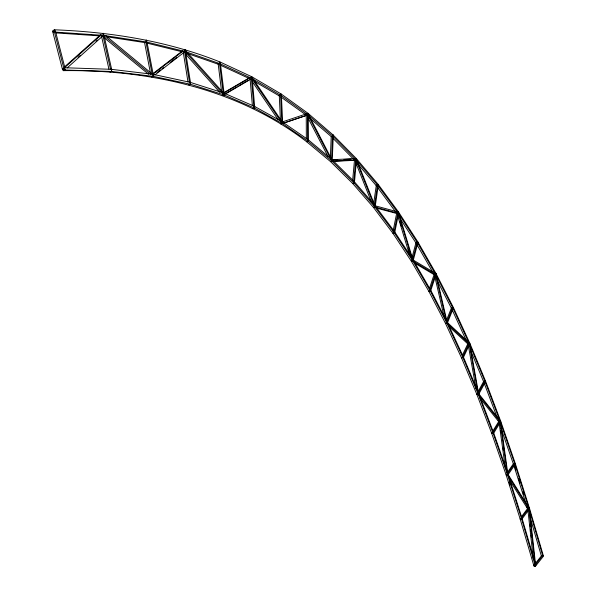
<?xml version="1.0" encoding="UTF-8"?>
<svg xmlns="http://www.w3.org/2000/svg" width="596" height="596" viewBox="0 0 596 596"><rect width="100%" height="100%" fill="white"/><g stroke="black" fill="none" stroke-linecap="round" stroke-linejoin="round"><path stroke-width="0.89" d="M331.979 161.129L332.002 159.594L308.162 139.695L282.377 121.897L254.373 106.304L254.485 108.062L282.459 123.581L308.169 141.289L331.979 161.129L356.311 159.981L355.983 158.603L331.696 159.683L332.032 161.106L330.475 161.561L306.597 141.714L308.132 141.259L308.162 139.695L308.169 141.289L306.642 141.744C237.648 88.67 148.866 69.501 63.213 70.656L62.662 68.384M447.015 323.39L447.037 322.22L469.462 342.983L469.454 344.13L447.015 323.39L445.845 323.635M330.385 156.748L331.227 136.596M354.143 183.032L354.225 181.594L332.039 159.631L331.935 161.091L354.143 183.032L352.661 183.441L330.43 161.523L331.935 161.091M352.638 180.461L354.486 160.175M478.342 394.455L478.446 393.39L500.387 420.932L500.29 421.99L478.342 394.455L477.18 394.671M374.877 206.976L375.026 205.635L354.27 181.638L354.099 182.994L374.877 206.976L398.426 213.338L398.225 212.027L374.728 205.665L374.936 207.013L373.416 207.363L352.616 183.397L354.099 182.994M398.344 213.256L377.916 185.55L378.132 184.335L377.953 185.602L356.185 159.922L356.348 158.596L378.095 184.283L398.545 212.042L398.344 213.256L396.914 213.629L377.573 187.442M373.662 203.571L376.367 184.887M507.568 474.975L507.74 473.991L529.226 508.12L529.077 509.103L507.568 474.975L506.414 475.154M374.839 206.931L375.063 205.68L394.589 231.71L394.381 232.954L412.805 260.966L411.374 261.309L392.898 233.267L373.379 207.319L374.839 206.931L394.381 232.954L392.935 233.319L394.343 232.902L394.619 231.755L413.065 259.819L412.805 260.966M393.025 231.322L396.645 213.435M398.307 213.212L398.575 212.094L417.803 241.805L417.558 242.922L398.307 213.212L396.876 213.577M412.007 257.658L416.097 242.207M430.297 291.057L430.595 289.999L413.095 259.871L412.775 260.914L430.297 291.057L428.852 291.325L445.57 323.561M435.721 274.577L436.011 273.549L417.833 241.857L417.528 242.87L435.721 274.577L452.96 308.244L453.288 307.312L436.041 273.601L435.691 274.525L434.29 274.853M429.448 288.591L434.313 273.869M446.978 323.263L447.313 322.294L430.625 290.051L430.267 291.004L446.978 323.263L445.54 323.509L461.55 357.935M446.598 320.037L451.604 307.543M469.395 343.959L469.752 343.102L453.318 307.357L452.938 308.199L469.395 343.959L468.009 344.242M462.95 357.652L463.315 356.766L447.335 322.347L446.948 323.211L462.95 357.652L461.527 357.883L476.919 394.567L478.312 394.306L478.722 393.539L493.57 432.577L493.153 433.322L491.752 433.515L506.168 475.027L520.196 519.101L533.919 565.932L535.312 565.76L535.759 565.15L522.036 518.297L520.189 519.064L520.643 518.453M462.369 355.32L468.076 343.259M469.372 343.914L469.775 343.147L485.509 381L485.122 381.783L469.372 343.914L467.994 344.197M477.865 392.026L483.84 381.09M498.219 420.307L498.882 422.043L499.284 421.32M492.356 431.839L498.994 421.111M507.554 474.811L507.986 474.118L493.585 432.614L493.138 433.277L507.554 474.811L506.168 475.027L508.001 474.155L522.029 518.259L521.582 518.907L535.312 565.76M498.867 422.005L499.299 421.365M491.752 433.515L492.199 432.86L491.767 433.56L476.897 394.515L478.29 394.254L478.707 393.494L463.338 356.818L462.928 357.6L478.312 394.306L493.153 433.322M507.352 472.568L513.633 463.435M533.919 565.932L534.374 565.321M521.425 516.754L527.84 508.202M534.098 565.023L534.433 566.2L535.588 566.058L543.157 556.575L542.829 555.412L541.69 555.561L534.642 564.345M542.829 555.412L535.253 564.881L535.588 566.058M520.189 519.064L520.651 518.49M78.054 57.35L80.125 55.495M95.993 41.288L97.371 40.051M67.139 67.937L103.659 35.201L102.773 33.547M64.688 66.759L100.627 34.687M101.387 34.777L64.115 68.071L65.068 69.792M156.964 72.719L160.607 69.903M162.06 68.778L163.52 67.653M170.076 62.587L176.632 57.521M154.736 75.051L185.296 51.412M152.516 74.56L183.121 50.98M152.554 73.919L182.473 50.891M412.566 260.579L413.065 260.266L398.582 212.549L398.068 212.817L412.566 260.579L411.374 260.869M225.891 93.363L237.104 86.807M238.705 85.869L248.316 80.251M223.686 92.76L249.344 77.83M107.34 36.87L144.947 42.614L146.646 42.018L146.214 39.954L146.609 42.011L185.252 51.569L220.162 63.809L219.931 61.947L251.78 76.742L251.974 78.53L220.125 63.787L219.894 61.932C167.387 40.901 110.96 32.02 54.661 29.8L52.865 30.47L53.416 32.743M55.398 31.014L52.679 31.528L62.483 69.471L63.697 69.464M62.483 69.471L63.988 68.935L54.176 30.977M63.213 70.656L65.016 70.015L111.765 71.475L153.261 76.355L152.822 74.291L111.273 69.307L111.728 71.468L109.977 72.079M151.518 76.929L153.261 76.355M283.77 123.037L306.858 115.244M252.898 108.561L254.529 108.085L254.336 106.282L223.776 93.05L190.124 82.308L190.4 84.267L224.007 94.928L254.529 108.085M280.858 124.028L282.459 123.581L282.377 121.897L282.459 123.581M446.769 322.883L447.283 322.727L436.011 274.033L435.49 274.153L446.769 322.883L445.592 323.136M332.754 138.093L354.762 160.376L356.185 159.922M354.762 160.376L356.311 159.981M412.775 260.914L411.344 261.257L428.882 291.377M411.665 261.339L412.857 261.055L435.795 274.711L435.706 273.475L412.775 259.789L412.857 261.055M452.938 308.199L451.545 308.505L437.24 280.604M476.979 394.157L478.648 393.896L469.715 343.549L469.201 343.557L478.141 393.941M506.25 474.647L507.904 474.49L500.588 421.491L500.089 421.432L507.405 474.468M535.178 565.44L528.905 508.559L529.397 508.656L535.662 565.5L534.016 565.582L534.508 565.641M333.477 161.337L355.082 160.324M332.248 159.959L337.649 159.721M343.952 159.437L351.163 159.11M56.158 32.929L100.046 35.909M146.646 42.018L103.585 35.395L103.13 33.242L103.622 35.402L55.212 32.08L54.661 29.8M146.705 43.054L181.795 51.696M376.329 208.041L397.234 213.644M187.926 53.655L218.546 64.346M220.185 65.106L248.718 78.27M254.306 81.324L279.599 96.083M414.831 263.223L434.626 274.98M281.059 97.126L305.785 114.834M103.793 37.414L148.56 74.254M105.44 35.373L152.978 74.634M103.115 35.134L150.691 74.351M309.965 118.321L331.503 136.819M449.242 326.779L468.3 344.361M185.877 54.482L219.79 92.328M185.08 50.019L223.865 93.408L223.612 94.637L184.79 51.256M357.667 163.803L376.501 185.989M480.071 398.292L499.15 422.192M252.317 81.652L278.205 119.833M400.333 218.911L416.142 243.272M509.841 480.577L527.937 509.267M417.021 244.807L432.495 271.739M62.617 68.607L63.563 70.321M307.7 117.367L327.83 156.174M451.932 309.331L466.482 340.919M470.445 350.083L483.751 382.043M356.035 163.297L371.338 201.783M484.392 383.742L497.235 417.692M500.953 428.055L513.499 464.351M514.482 465.476L515.875 469.864M518.654 478.64L520.047 483.028M522.826 491.804L523.66 494.434M514.043 466.072L525.732 502.957M526.849 506.466L527.683 509.103M507.539 474.766L521.582 518.907M509.14 482.313L509.982 484.958M400.072 221.69L401.413 226.1M408.387 249.068L409.728 253.486M397.949 216.661L409.489 254.678M530.239 517.842L541.518 556.448M55.629 31.893L64.971 68.048M111.765 71.475L111.236 69.307L64.465 67.743L65.016 70.015M434.32 274.421L444.132 316.819M103.779 34.434L111.713 69.583M102.855 35.209L110.588 69.494M101.603 36.639L108.926 69.099M146.989 42.04L153.246 74.552M145.931 41.832L152.204 74.381M144.515 42.331L150.609 73.956M468.046 343.795L476.003 388.667M185.572 51.696L190.616 83.462M184.44 50.489L189.491 82.293M183.21 51.874L187.956 81.846M500.707 430.833L500.96 432.659M503.098 448.185L503.352 450.01M498.941 421.633L505.244 467.338M218.084 63.176L221.578 91.546M529.971 524.398L530.172 526.231M530.574 529.896L530.775 531.729M531.178 535.394L531.379 537.234M527.967 510.556L533.316 559.167M250.067 78.799L252.376 105.574M279.248 94.928L280.463 121.092M306.247 115.125L306.337 138.771M333.015 134.875L332.993 136.38L308.013 114.872L308.043 113.337L333.015 134.875M332.508 135.314L331.488 160.056L332.24 160.741L333.253 136.015L332.508 135.314M356.311 158.551L356.229 159.959L332.955 136.342L333.052 134.912L356.311 158.551M355.797 158.901L353.704 181.966L354.419 182.734L356.497 159.676L355.797 158.901M377.573 184.559L374.497 205.925L375.167 206.752L378.236 185.393L377.573 184.559M398.016 212.236L394.045 231.911L394.679 232.805L398.635 213.13L398.016 212.236M417.274 241.916L412.521 259.945L413.11 260.899L417.848 242.87L417.274 241.916M436.019 274.592L430.603 291.057L430.051 290.051L435.482 273.594L436.019 274.592M282.437 122.269L282.094 123.26L251.557 78.165L251.937 77.189L282.437 122.269M453.258 308.318L447.283 323.323L446.769 322.28L452.759 307.29L453.258 308.318M469.231 343.02L462.779 356.699L463.248 357.771L469.693 344.086L469.231 343.02M485.42 381.954L478.61 394.47L478.171 393.367L484.988 380.866L485.42 381.954M500.655 421.081L500.253 421.804L514.862 464.135L529.054 508.91L529.479 508.276L515.294 463.502L500.67 421.126L485.524 381.045L485.107 381.738L500.253 421.804L500.67 421.126M332.069 160.026L331.652 160.771L307.678 114.506L308.125 113.784L332.069 160.026M500.141 420.91L493.041 432.405L493.451 433.53L500.536 422.013L500.141 420.91M515.279 463.464L514.862 464.135L515.294 463.502M514.773 463.256L507.464 473.909L507.844 475.049L515.145 464.381L514.773 463.256M543.321 555.681L542.889 556.277L529.039 508.872L529.494 508.313L543.321 555.681M529.322 509.178L521.865 519.176L521.515 518.021L528.98 508.038L529.322 509.178M375.07 206.082L374.593 206.596L355.901 159.534L356.393 159.05L375.07 206.082M252.034 78.426L224.044 94.794L223.433 93.252L251.46 76.936L252.034 78.426M308.125 114.857L282.497 123.506L282.035 122.024L307.678 113.426L308.125 114.857M190.4 84.267L188.738 84.811L190.437 84.274L190.087 82.3L152.859 74.291L153.224 76.348L190.437 84.274M223.969 94.913L222.345 95.434L224.007 94.928L223.776 93.05L224.007 94.928M224.2 94.198L223.269 93.848L219.432 62.729L220.364 63.102L224.2 94.198M254.738 107.444L253.859 107.012L251.303 77.45L252.183 77.912L254.738 107.444M281.141 95.598L251.937 78.508L251.825 76.765L281.029 93.907L281.141 95.598M282.683 123.022L281.848 122.5L280.537 94.518L281.372 95.062L282.683 123.022M308.005 113.307L281.066 93.93L281.103 95.569L308.05 114.909L308.005 113.307M308.415 140.82L307.618 140.216L307.506 113.836L308.296 114.454L308.415 140.82M185.252 51.569L184.902 49.61L185.207 51.561"/></g></svg>
